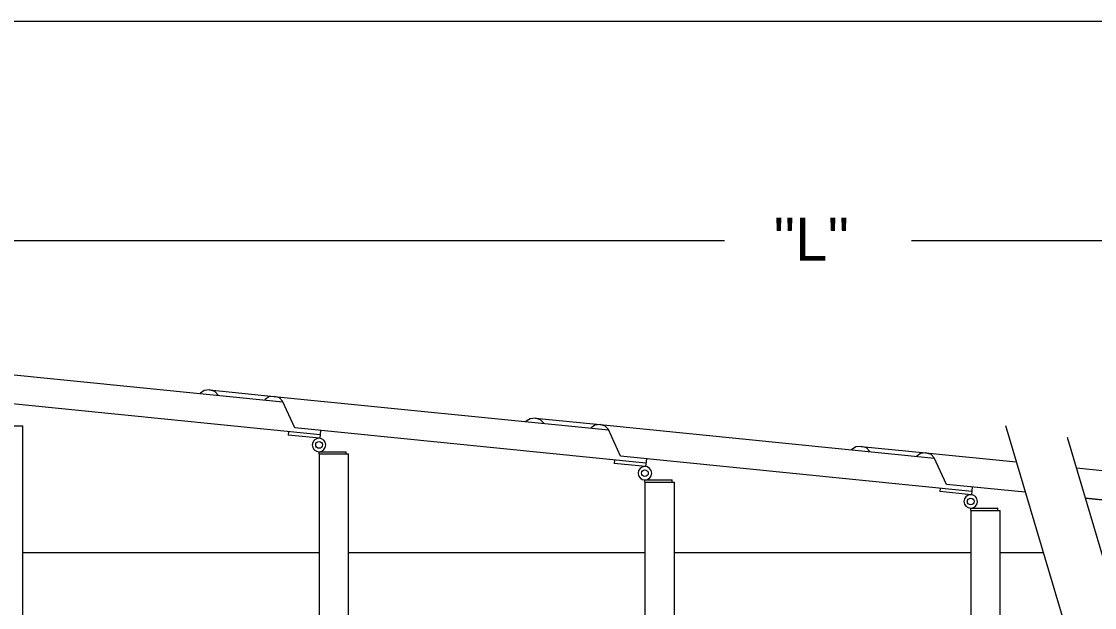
# Model space of a CAD drawing. Extents: x 1007 to 1035.5, y 1000.5 to 1021.5.
# Drawn here: x 1012.675 to 1017.658, y 1018.778 to 1021.5 of the extents above; entities that cross this region are included whole.
import ezdxf

# ---------------------------------------------------------------- set-up
doc = ezdxf.new("R2010")
doc.units = 0
for name, color, linetype in [('Level 1', 7, 'Continuous'), ('Level 10', 7, 'Continuous'), ('Level 11', 7, 'Continuous'), ('Level 13', 7, 'Continuous'), ('Level 15', 7, 'Continuous'), ('Level 2', 7, 'Continuous')]:
    doc.layers.add(name, color=color, linetype=linetype)

msp = doc.modelspace()

# ---------------------------------------------------------------- linework, layer by layer
at = {"layer": 'Level 1'}
for p, q in [((1011.0304, 1020.483), (1015.9395, 1020.483)), ((1016.8082, 1020.483), (1021.6084, 1020.483))]:
    msp.add_line(p, q, dxfattribs=at)
at = {"layer": 'Level 10'}
msp.add_line((1035.5, 1021.5), (1007, 1021.5), dxfattribs=at)
at = {"layer": 'Level 11'}
msp.add_lwpolyline([(1007, 1000.5), (1035.5, 1000.5), (1035.5, 1021.5), (1007, 1021.5)], close=True, dxfattribs=at)
msp.add_lwpolyline([(1007, 1000.5), (1035.5, 1000.5), (1035.5, 1021.5), (1007, 1021.5)], close=True, dxfattribs=at)
at = {"layer": 'Level 13'}
for p, q in [((1012.3356, 1019.89), (1013.8881, 1019.734)), ((1013.5057, 1019.7745), (1013.5044, 1019.7726)), ((1013.5481, 1019.7892), (1013.8487, 1019.7589)), ((1013.5876, 1019.7643), (1013.5866, 1019.7664)), ((1013.8487, 1019.7589), (1015.4012, 1019.6029)), ((1013.8063, 1019.7442), (1013.805, 1019.7424)), ((1012.5435, 1019.6228), (1012.6807, 1019.6228)), ((1012.6807, 1016.4425), (1012.6807, 1019.6228)), ((1015.0187, 1019.6433), (1015.0175, 1019.6415)), ((1015.0611, 1019.658), (1015.3617, 1019.6278)), ((1015.1006, 1019.6331), (1015.0997, 1019.6352)), ((1015.3194, 1019.6131), (1015.3181, 1019.6113)), ((1015.3617, 1019.6278), (1016.9142, 1019.4718)), ((1013.9151, 1019.5945), (1013.9134, 1019.579)), ((1014.0597, 1019.5644), (1013.9134, 1019.579)), ((1014.0634, 1019.6005), (1014.0597, 1019.5644)), ((1016.5742, 1019.5269), (1016.8747, 1019.4966)), ((1014.0566, 1019.5021), (1014.1826, 1019.5021)), ((1014.0566, 1019.4917), (1014.0566, 1019.5021)), ((1014.0566, 1019.4917), (1014.0566, 1016.5737)), ((1014.0566, 1019.4917), (1014.1937, 1019.4917)), ((1014.1826, 1019.4917), (1014.1826, 1019.5021)), ((1014.1937, 1016.5737), (1014.1937, 1019.4917)), ((1015.4281, 1019.4635), (1015.4265, 1019.4479)), ((1015.5764, 1019.4695), (1015.5727, 1019.4332)), ((1016.6136, 1019.502), (1016.6127, 1019.504)), ((1016.8324, 1019.482), (1016.8311, 1019.4801)), ((1016.8747, 1019.4966), (1017.2943, 1019.4545)), ((1015.5727, 1019.4332), (1015.4265, 1019.4479)), ((1017.5736, 1019.4264), (1018.4272, 1019.3406)), ((1015.5696, 1019.371), (1015.6956, 1019.371)), ((1015.5696, 1019.3605), (1015.5696, 1019.371)), ((1015.5696, 1019.3605), (1015.5696, 1016.7049)), ((1015.5696, 1019.3605), (1015.7068, 1019.3605)), ((1015.6956, 1019.3605), (1015.6956, 1019.371)), ((1015.7068, 1016.7049), (1015.7068, 1019.3605)), ((1016.9411, 1019.3323), (1016.9396, 1019.3167)), ((1017.0858, 1019.302), (1016.9396, 1019.3167)), ((1017.0895, 1019.3383), (1017.0858, 1019.302)), ((1017.6147, 1019.2876), (1018.6007, 1019.1885)), ((1017.6154, 1019.2855), (1018.6004, 1019.1864)), ((1017.0826, 1019.2398), (1017.2086, 1019.2398)), ((1017.0826, 1019.2294), (1017.0826, 1019.2398)), ((1017.0826, 1019.2294), (1017.2199, 1019.2294)), ((1017.0826, 1019.2294), (1017.0826, 1016.836)), ((1017.2086, 1019.2294), (1017.2086, 1019.2398)), ((1017.2199, 1016.836), (1017.2199, 1019.2294))]:
    msp.add_line(p, q, dxfattribs=at)
for points in [[(1014.0613, 1019.5799), (1012.4306, 1019.7439), (1012.3741, 1019.8673), (1012.3594, 1019.8825), (1012.3356, 1019.89), (1012.3107, 1019.8874), (1012.2932, 1019.8754)], [(1013.5866, 1019.7664), (1013.5719, 1019.7815), (1013.5481, 1019.7892), (1013.5232, 1019.7865), (1013.5057, 1019.7745)], [(1015.5744, 1019.4487), (1013.9436, 1019.6127), (1013.8872, 1019.7361), (1013.8725, 1019.7514), (1013.8487, 1019.7589), (1013.8237, 1019.7562), (1013.8063, 1019.7442)], [(1013.8467, 1019.759), (1013.8477, 1019.759), (1013.8487, 1019.7589)], [(1015.0997, 1019.6352), (1015.085, 1019.6504), (1015.0611, 1019.658), (1015.0362, 1019.6554), (1015.0187, 1019.6433)], [(1017.0874, 1019.3175), (1015.4567, 1019.4815), (1015.4002, 1019.605), (1015.3856, 1019.6202), (1015.3617, 1019.6278), (1015.3367, 1019.6251), (1015.3194, 1019.6131)], [(1015.3597, 1019.628), (1015.3607, 1019.6279), (1015.3617, 1019.6278)], [(1016.6127, 1019.504), (1016.5981, 1019.5193), (1016.5742, 1019.5269), (1016.5493, 1019.5242), (1016.5294, 1019.5105)], [(1017.3362, 1019.3135), (1016.9697, 1019.3504), (1016.9132, 1019.4739), (1016.8986, 1019.489), (1016.8747, 1019.4966), (1016.8498, 1019.494), (1016.8324, 1019.482)], [(1016.8727, 1019.4969), (1016.8737, 1019.4967), (1016.8747, 1019.4966)]]:
    msp.add_lwpolyline(points, dxfattribs=at)
for centre in [(1014.0565, 1019.5333), (1015.5696, 1019.4022), (1017.0826, 1019.271)]:
    msp.add_ellipse(centre, major_axis=(0.0315, 0), ratio=0.991357, start_param=4.727497, end_param=10.995468, dxfattribs=at)
for centre in [(1014.0565, 1019.5333), (1015.5696, 1019.4022), (1017.0826, 1019.271)]:
    msp.add_ellipse(centre, major_axis=(0.0157, 0), ratio=0.991357, dxfattribs=at)
at = {"layer": 'Level 15'}
for points in [[(1017.2441, 1019.624), (1017.7066, 1018.0661), (1017.8408, 1018.1942), (1017.5861, 1017.7755), (1017.744, 1017.9403), (1018.1476, 1016.5949)], [(1017.5308, 1019.5702), (1017.9149, 1018.2769), (1018.0491, 1018.405), (1017.7944, 1017.9862), (1017.9522, 1018.151), (1018.4358, 1016.5409)]]:
    msp.add_lwpolyline(points, dxfattribs=at)
at = {"layer": 'Level 2'}
for p, q in [((1014.0566, 1019.0327), (1012.6807, 1019.0327)), ((1015.5696, 1019.0327), (1014.1937, 1019.0327)), ((1017.0826, 1019.0327), (1015.7068, 1019.0327)), ((1017.4196, 1019.0327), (1017.2199, 1019.0327))]:
    msp.add_line(p, q, dxfattribs=at)

# ---------------------------------------------------------------- texts
at = {"layer": 'Level 1'}
msp.add_text("''L''", height=0.2, dxfattribs=at).set_placement((1016.166, 1020.3894))

doc.saveas('drawing.dxf')
